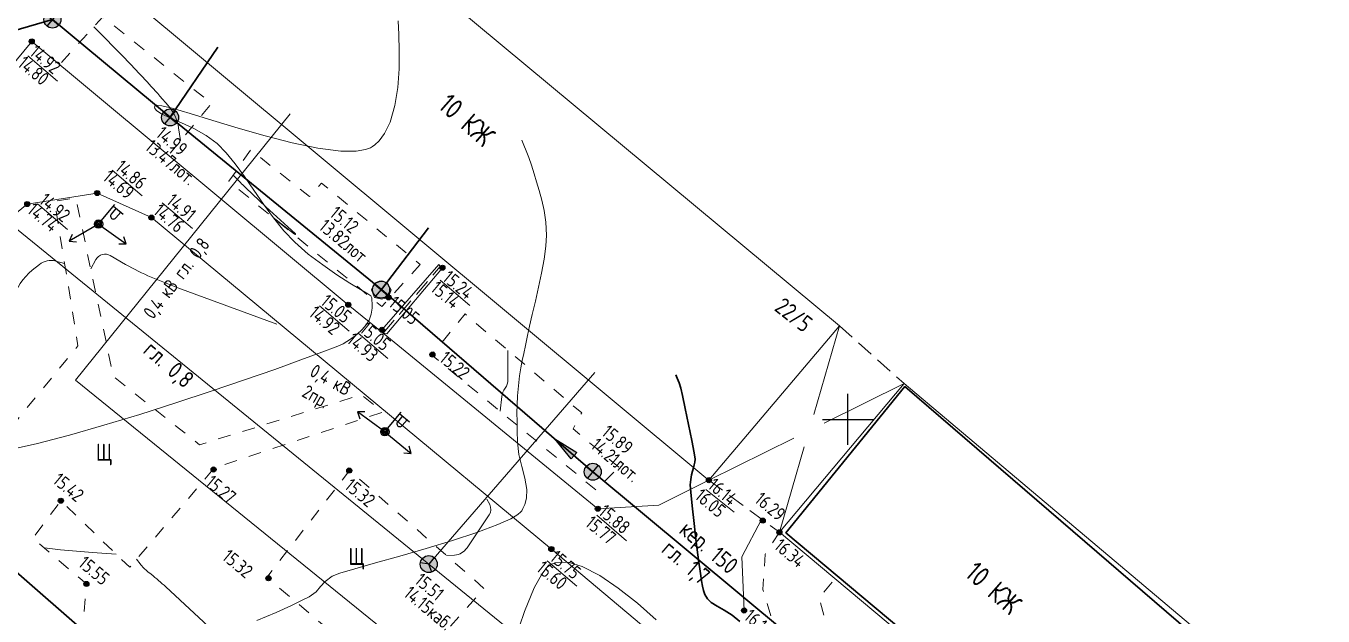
# Model space of a CAD drawing. Header units: metres. Extents: x 2491 to 4492, y 1184 to 2058.
# Drawn here: x 2693.6 to 2770, y 1894.7 to 1929.5 of the extents above; entities that cross this region are included whole.
import ezdxf

# ---------------------------------------------------------------- set-up
doc = ezdxf.new("R2010")
doc.units = ezdxf.units.M
doc.linetypes.add('g5_01_5x1_5', pattern=[1.5, 0.75, -0.75])
doc.linetypes.add('g5_02x1', pattern=[1.5, 1, -0.5])
for name, color, linetype, transparency in [('02_Сетка', 7, 'Continuous', 0.6), ('03_Здания и строения', 7, 'Continuous', 0.6), ('05_Элементы зданий', 7, 'Continuous', 0.6), ('06_Инженерно-технические сооружения', 7, 'Continuous', 0.6), ('07_Объекты электропередачи', 7, 'Continuous', 0.6), ('10_Границы покрытий и угодий', 7, 'Continuous', 0.6), ('11_Гидрография', 7, 'Continuous', 0.6), ('19_Горизонтали', 7, 'Continuous', 0.6), ('30_Канализация', 7, 'Continuous', 0.6), ('33_Газопровод', 7, 'Continuous', 0.6), ('35_Телефон', 7, 'Continuous', 0.6), ('37_Кабель низкого напряжения', 7, 'Continuous', 0.6), ('44_Крышки колодцев', 7, 'Continuous', 0.6), ('61_Отметки высоты поверхности', 7, 'Continuous', 0.6)]:
    doc.layers.add(name, color=color, linetype=linetype, transparency=transparency)
doc.layers.add('Сети_Горизонтали.Вспомогательные', color=1, linetype='Continuous', lineweight=9)
doc.layers.add('Сети_Горизонтали.Основные', color=1, linetype='Continuous', lineweight=30)
doc.styles.add('LIKE11', font='GOST_0.TTF')
doc.styles.add('LIKE14', font='GOST_0.TTF')
doc.styles.add('LIKE17', font='GOST_0.TTF')
doc.styles.add('LIKE32', font='GOST_0.TTF')
doc.styles.add('LIKE36', font='GOST_0.TTF')
doc.styles.add('Line_GUGK', font='GOST_0.TTF')
doc.linetypes.add('g5_119_3', pattern='A,4,-1,[31,GUGK_2005.shx,S=0.1,R=0,X=0,Y=0],4,[31,GUGK_2005.shx,S=0.1,R=180,X=0,Y=0],-1', length=10)
doc.linetypes.add('g5_121_g', pattern='A,4,-0.4,["Г",Line_GUGK,S=1,R=0,X=0,Y=-0.5],-1.2,12', length=17.6)
doc.linetypes.add('g5_122_k', pattern='A,1,-1,1.5,-0.4,["К",Line_GUGK,S=1,R=0,X=0,Y=-0.5],-1.5,1.5,-1,4,-1,4,-1,3', length=20.9)
doc.linetypes.add('g5_133_t', pattern='A,2,[27,GUGK_2005.shx,S=0.4,R=0,X=0,Y=0],2,-1,2,[27,GUGK_2005.shx,S=0.4,R=0,X=0,Y=0],2,-1,2,[27,GUGK_2005.shx,S=0.4,R=0,X=0,Y=0],2,-0.1,["V",Line_GUGK,S=1,R=0,X=0,Y=-0.5],-1', length=15.1)

# ---------------------------------------------------------------- blocks, each defined once
blk = doc.blocks.new('g5_115_1')
at = {"color": 0}
for points in [[(0, 0), (2, 0)], [(1.647, -0.252), (2, 0), (1.647, 0.252)]]:
    blk.add_lwpolyline(points, dxfattribs=at)
blk = doc.blocks.new('g5_330')
blk.add_hatch(color=0).paths.add_polyline_path([(0.15, 0, 1), (-0.15, 0, 1)])
at = {"color": 0}
blk.add_circle((0, 0), 0.15, dxfattribs=at)
blk = doc.blocks.new('g5_110_1c')
h = blk.add_hatch(color=255)
edge = h.paths.add_edge_path()
edge.add_arc((0, 0), 0.212, 0, 360)
edge = h.paths.add_edge_path(flags=16)
edge.add_arc((0, 0), 0.0975, 0, 360)
h = blk.add_hatch(color=0)
edge = h.paths.add_edge_path()
edge.add_arc((0, 0), 0.06, 0, 360)
at = {"color": 0}
for p, q in [((0, 0.25), (0, 1.5)), ((0, 1.375), (0.75, 1.375))]:
    blk.add_line(p, q, dxfattribs=at)
blk.add_lwpolyline([(0.2, 1.375), (0.2, 0.932, 1.040016), (0.55, 0.932), (0.55, 1.375)], format="xyb", dxfattribs=at)
for radius in [0.25, 0.06]:
    blk.add_circle((0, 0), radius, dxfattribs=at)
blk = doc.blocks.new('g5_117kb')
h = blk.add_hatch(color=255)
h.paths.add_polyline_path([(0.037, 0.037), (0.461, 0.037, 0.367426), (0.037, 0.461)])
h.paths.add_polyline_path([(-0.038, 0.461, 0.367426), (-0.461, 0.037), (-0.038, 0.037)])
h.paths.add_polyline_path([(-0.038, -0.038), (-0.461, -0.038, 0.367426), (-0.038, -0.461)])
h.paths.add_polyline_path([(0.037, -0.461, 0.367426), (0.461, -0.038), (0.037, -0.038)])
at = {"color": 0}
for points in [[(-0.5, 0), (0.5, 0)], [(0, 0.5), (0, -0.5)]]:
    blk.add_lwpolyline(points, dxfattribs=at)
blk.add_circle((0, 0), 0.5, dxfattribs=at)
blk = doc.blocks.new('g5_122_3')
blk.add_hatch(color=0).paths.add_polyline_path([(0, -0.25), (0, 0.25), (1.5, 0)])
at = {"color": 0}
blk.add_lwpolyline([(0, -0.25), (0, 0.25), (1.5, 0), (0, -0.25)], dxfattribs=at)
blk = doc.blocks.new('g5_117sv')
h = blk.add_hatch(color=255)
h.paths.add_polyline_path([(-0.038, 0.461, 0.390634), (-0.463, 0, 0.11106), (-0.418, -0.198), (-0.038, 0.022)])
h.paths.add_polyline_path([(0.037, 0.022), (0.418, -0.198, 0.11106), (0.463, 0, 0.390634), (0.037, 0.461)])
h.paths.add_polyline_path([(-0.38, -0.263, 0.524447), (0.38, -0.263), (0, -0.043)])
at = {"color": 0}
for points in [[(0, 0.5), (0, 0)], [(0, 0), (-0.433, -0.25)], [(0.433, -0.25), (0, 0)]]:
    blk.add_lwpolyline(points, dxfattribs=at)
blk.add_circle((0, 0), 0.5, dxfattribs=at)
blk = doc.blocks.new('g5_012')
at = {"color": 92}
for points in [[(0, -1.5), (0, 1.5)], [(-1.5, 0), (1.5, 0)]]:
    blk.add_lwpolyline(points, dxfattribs=at)

msp = doc.modelspace()

# ---------------------------------------------------------------- linework, layer by layer
at = {"layer": '03_Здания и строения', "color": 7, "linetype": 'Continuous', "lineweight": 20, "flags": 128}
for points in [[(2688.129, 1940.842), (2692.093, 1945.573), (2690.895, 1946.568), (2694.565, 1950.849), (2741.548, 1911.77), (2733.844, 1902.679), (2733.777, 1902.727), (2693.129, 1936.588), (2688.129, 1940.842)], [(2737.995, 1899.606), (2765.31, 1876.744), (2747.461, 1854.08), (2755.957, 1847.145), (2779.224, 1874.998), (2775.062, 1878.6), (2774.187, 1877.572), (2767.662, 1883.078), (2770.852, 1886.88), (2745.358, 1908.377), (2737.995, 1899.606)]]:
    msp.add_lwpolyline(points, dxfattribs=at)
at = {"layer": '05_Элементы зданий', "color": 7, "linetype": 'Continuous', "lineweight": 20, "flags": 128}
for points, elevation in [([(2740.026, 1906.559), (2741.548, 1911.77)], 16.336), ([(2740.642, 1906.043), (2745.358, 1908.377)], 16.047), ([(2733.844, 1902.679), (2738.849, 1905.156)], 16.047), ([(2737.995, 1899.606), (2739.465, 1904.639)], 16.336)]:
    msp.add_lwpolyline(points, dxfattribs=dict(at, elevation=elevation))
at = {"layer": '05_Элементы зданий', "color": 7, "linetype": 'g5_02x1', "lineweight": 20, "flags": 128}
for points in [[(2741.548, 1911.77), (2745.358, 1908.377)], [(2733.844, 1902.679), (2737.995, 1899.606)]]:
    msp.add_lwpolyline(points, dxfattribs=at)
at = {"layer": '06_Инженерно-технические сооружения', "color": 7, "linetype": 'Continuous', "lineweight": 20, "flags": 128}
for points in [[(2714.643, 1911.352), (2714.561, 1911.544), (2717.919, 1915.398), (2718.007, 1915.278), (2718.129, 1915.206), (2714.845, 1911.312), (2714.643, 1911.352)], [(2715.114, 1913.897), (2714.883, 1914.317), (2714.551, 1914.434), (2714.101, 1914.263), (2713.957, 1913.894), (2714.125, 1913.458), (2714.55, 1913.355), (2714.955, 1913.46), (2715.114, 1913.897)]]:
    msp.add_lwpolyline(points, dxfattribs=at)
at = {"layer": '10_Границы покрытий и угодий', "color": 7, "linetype": 'Continuous', "lineweight": 20, "flags": 128}
for points in [[(2671.179, 1935.908), (2669.869, 1933.891), (2669.827, 1931.475), (2671.173, 1929.234), (2680.123, 1921.567), (2684.132, 1919.688), (2688.268, 1921.718), (2693.923, 1928.547)], [(2693.923, 1928.547), (2712.584, 1913.023), (2714.643, 1911.352), (2727.293, 1900.998), (2730.886, 1901.199), (2733.844, 1902.679)], [(2658.796, 1923.219), (2662.381, 1925.39), (2665.93, 1925.898), (2667.774, 1925.358), (2685.695, 1910.256), (2690.905, 1916.73), (2693.657, 1918.958), (2697.779, 1919.605), (2700.978, 1918.156), (2714.327, 1907.094), (2724.552, 1898.622), (2745.774, 1880.767), (2747.179, 1878.501), (2747.496, 1875.465), (2746.48, 1872.641)], [(2736.931, 1900.356), (2735.779, 1898.171), (2735.91, 1894.999)]]:
    msp.add_lwpolyline(points, dxfattribs=at)
at = {"layer": '10_Границы покрытий и угодий', "color": 7, "linetype": 'g5_01_5x1_5', "lineweight": 20, "flags": 128}
for points in [[(2695.672, 1927.304), (2698.11, 1930), (2704.522, 1924.881), (2702.076, 1921.953)], [(2716.826, 1915.392), (2714.555, 1912.911), (2705.546, 1920.297), (2706.831, 1922.158), (2710.301, 1919.396), (2711.01, 1920.194), (2716.826, 1915.392)], [(2678.769, 1891.119), (2678.769, 1891.119), (2680.292, 1899.048), (2688.233, 1902.055), (2689.414, 1902.631), (2690.846, 1903.538), (2696.649, 1910.6), (2695.267, 1919.112), (2696.517, 1919.315), (2698.735, 1908.792), (2703.811, 1904.766), (2713.36, 1907.722), (2714.6, 1906.688), (2704.687, 1903.402), (2699.7, 1897.546), (2695.639, 1901.467), (2693.994, 1899.261), (2697.144, 1896.566), (2696.409, 1887.009), (2698.692, 1885.217)], [(2728.53, 1903.439), (2725.833, 1905.704), (2726.345, 1906.649), (2719.466, 1912.477), (2717.497, 1910.062), (2727.185, 1902.107), (2728.53, 1903.439)], [(2745.562, 1880.677), (2743.2, 1877.632), (2737.47, 1882.432), (2738.237, 1883.746), (2727.258, 1893.301), (2722.217, 1886.685), (2716.493, 1891.7), (2720.589, 1896.294), (2712.66, 1903.252), (2707.777, 1896.951), (2725.753, 1881.767), (2742.062, 1868.503)], [(2737.995, 1899.606), (2737.16, 1898.328), (2737.01, 1896.243), (2737.612, 1894.332), (2738.376, 1893.407), (2739.941, 1892.063), (2741.004, 1893.245), (2740.34, 1895.755), (2741.269, 1896.866)]]:
    msp.add_lwpolyline(points, dxfattribs=at)
at = {"layer": '11_Гидрография', "color": 92, "linetype": 'g5_02x1', "lineweight": 20, "flags": 128}
msp.add_lwpolyline([(2714.643, 1911.352), (2718.007, 1915.278)], dxfattribs=at)
at = {"layer": '19_Горизонтали', "color": 32, "linetype": 'Continuous', "lineweight": 20, "flags": 128}
for points, elevation in [([(2697.577, 1929.411), (2699.421, 1927.533, -0.013964), (2701.472, 1925.325), (2701.966, 1924.762, -0.142997), (2702.581, 1923.444), (2702.696, 1922.695)], 15), ([(2708.153, 1918.16), (2709.419, 1917.173, 0.974063), (2709.459, 1917.221), (2709.459, 1917.221, -0.011471), (2707.716, 1918.803), (2706.551, 1919.911, -0.009117), (2706.046, 1920.409), (2705.798, 1920.662)], 15), ([(2695.862, 1915.446), (2695.333, 1915.594, 0.242745), (2694.376, 1915.398), (2693.955, 1915.057, 0.157544), (2692.818, 1913.32), (2692.564, 1912.388, -0.2124), (2690.186, 1909.479), (2687.58, 1908.165, -0.043372), (2687.078, 1907.964), (2687.078, 1907.964, -0.08596), (2686.548, 1907.899), (2682.778, 1908.086)], 15), ([(2697.396, 1915.144), (2697.704, 1915.687, -0.415835), (2698.554, 1915.919), (2699.459, 1915.399, 0.028944), (2700.964, 1914.646), (2700.964, 1914.646, 0.013549), (2702.529, 1914.023), (2708.368, 1911.879)], 15), ([(2721.996, 1910.334), (2721.992, 1908.604, -0.157161), (2721.83, 1908.104), (2721.83, 1908.104, 0.12991), (2721.639, 1907.607), (2721.544, 1906.739)], 15.5), ([(2720.758, 1901.56), (2720.921, 1901.245, -0.273202), (2720.886, 1900.635), (2719.583, 1898.692, -0.231433), (2718.849, 1898.267), (2718.379, 1898.234)], 15.5), ([(2694.67, 1898.683), (2695.613, 1898.581, 0.010065), (2697.504, 1898.414), (2698.899, 1898.319)], 15.5), ([(2700.101, 1898.017), (2700.306, 1897.752, 0.061716), (2700.774, 1897.279), (2700.961, 1897.131, -0.020418), (2701.832, 1896.384), (2704.886, 1893.543, 0.118857), (2705.279, 1893.322), (2705.502, 1893.259)], 15.5)]:
    msp.add_lwpolyline(points, format="xyb", dxfattribs=dict(at, elevation=elevation))
at = {"layer": '30_Канализация', "color": 12, "linetype": 'g5_122_k', "lineweight": 30, "flags": 128}
for points in [[(2656.538, 1866.179), (2659.526, 1870.089), (2650.095, 1878.437), (2655.308, 1886.527), (2665.239, 1898.583), (2674.321, 1911.158), (2675.361, 1912.684), (2679.173, 1916.236), (2681.025, 1918.091), (2691.359, 1928.733), (2695.139, 1929.831), (2702.081, 1924.072), (2714.541, 1913.921), (2726.996, 1903.173), (2744.335, 1888.751), (2756.73, 1878.662), (2759.877, 1882.381)], [(2702.081, 1924.072), (2704.9, 1928.201)], [(2714.541, 1913.921), (2717.303, 1917.563)], [(2675.361, 1912.684), (2706.897, 1885.137), (2726.577, 1869.579), (2721.732, 1864.5), (2752.843, 1837.961), (2757.485, 1834.508)]]:
    msp.add_lwpolyline(points, dxfattribs=at)
at = {"layer": '33_Газопровод', "color": 132, "linetype": 'g5_121_g', "lineweight": 30, "flags": 128}
msp.add_lwpolyline([(2747.135, 1853.679), (2747.461, 1854.08), (2765.498, 1876.851), (2738.377, 1899.581), (2745.399, 1908.197), (2770.002, 1887.009), (2766.939, 1883.08), (2774.288, 1876.904), (2780.945, 1885.02)], dxfattribs=at)
at = {"layer": '35_Телефон', "color": 6, "linetype": 'g5_133_t', "lineweight": 20, "flags": 128}
for points in [[(2671.711, 1912.407), (2676.288, 1909.053), (2687.429, 1922.026), (2717.327, 1897.732), (2727.122, 1909.029)], [(2717.327, 1897.732), (2733.348, 1884.718), (2698.664, 1842.789), (2687.456, 1830.004), (2676.277, 1833.712)]]:
    msp.add_lwpolyline(points, dxfattribs=at)
at = {"layer": '37_Кабель низкого напряжения', "color": 1, "linetype": 'g5_119_3', "lineweight": 20, "flags": 128}
msp.add_lwpolyline([(2709.163, 1924.267), (2696.502, 1908.58), (2737.612, 1875.269), (2688.064, 1814.474), (2693.037, 1810.512)], dxfattribs=at)
at = {"layer": '61_Отметки высоты поверхности', "color": 7, "linetype": 'Continuous', "lineweight": 5, "flags": 128}
for points in [[(2693.697, 1927.702), (2695.446, 1926.206)], [(2698.658, 1920.964), (2700.428, 1919.448)], [(2694.268, 1918.975), (2696.039, 1917.46)], [(2701.619, 1919.033), (2703.39, 1917.517)], [(2717.999, 1914.47), (2719.748, 1912.975)], [(2710.891, 1912.954), (2712.64, 1911.459)], [(2713.174, 1911.345), (2714.923, 1909.849)], [(2733.652, 1902.125), (2735.333, 1900.798)], [(2727.225, 1900.609), (2728.974, 1899.114)], [(2724.305, 1897.922), (2726.055, 1896.426)]]:
    msp.add_lwpolyline(points, dxfattribs=at)
at = {"layer": 'Сети_Горизонтали.Вспомогательные', "color": 42, "linetype": 'Continuous', "lineweight": 9, "flags": 128}
for points, elevation in [([(2692.598, 1904.467), (2694.268, 1904.845), (2696.151, 1905.338), (2698.181, 1905.919), (2700.292, 1906.561), (2702.42, 1907.238), (2704.499, 1907.924), (2706.464, 1908.592), (2708.248, 1909.214), (2709.787, 1909.766), (2711.015, 1910.219), (2711.867, 1910.548), (2712.276, 1910.726), (2712.713, 1910.995), (2713.087, 1911.274), (2713.395, 1911.556), (2713.637, 1911.835), (2713.812, 1912.104), (2713.937, 1912.458), (2713.985, 1912.817), (2713.988, 1913.114), (2713.98, 1913.278), (2713.967, 1913.421), (2713.918, 1913.548), (2713.744, 1913.661), (2713.311, 1913.918), (2712.679, 1914.301), (2711.913, 1914.79), (2711.074, 1915.366), (2710.225, 1916.01), (2709.428, 1916.703), (2708.786, 1917.378), (2708.172, 1918.138), (2707.581, 1918.947), (2707.01, 1919.771), (2706.455, 1920.575), (2705.913, 1921.325), (2705.379, 1921.986), (2704.851, 1922.524), (2704.195, 1923.008), (2703.473, 1923.41), (2702.752, 1923.746), (2702.096, 1924.03), (2701.571, 1924.279), (2701.289, 1924.462), (2701.18, 1924.597), (2701.165, 1924.687), (2701.175, 1924.732), (2701.197, 1924.756), (2701.298, 1924.777), (2701.586, 1924.745), (2702.197, 1924.601), (2703.264, 1924.293), (2704.59, 1923.887), (2706.089, 1923.431), (2707.679, 1922.974), (2709.273, 1922.563), (2710.788, 1922.248), (2712.138, 1922.075), (2713.044, 1922.073), (2713.593, 1922.166), (2713.886, 1922.279), (2714.009, 1922.352), (2714.146, 1922.454), (2714.395, 1922.688), (2714.715, 1923.111), (2715.048, 1923.786), (2715.335, 1924.763), (2715.503, 1925.83), (2715.579, 1926.925), (2715.59, 1927.985), (2715.564, 1928.949), (2715.528, 1929.752)], 15), ([(2707.198, 1894.406), (2708.322, 1894.879), (2709.241, 1895.295), (2709.909, 1895.617), (2710.279, 1895.809), (2710.683, 1896.103), (2710.954, 1896.407), (2711.225, 1896.714), (2711.626, 1897.018), (2712.082, 1897.191), (2712.973, 1897.459), (2714.19, 1897.804), (2715.625, 1898.208), (2717.172, 1898.653), (2718.722, 1899.123), (2720.168, 1899.598), (2721.402, 1900.061), (2722.165, 1900.411), (2722.569, 1900.656), (2722.746, 1900.809), (2722.805, 1900.881), (2722.878, 1901.001), (2722.992, 1901.243), (2723.087, 1901.616), (2723.102, 1902.128), (2722.993, 1902.791), (2722.815, 1903.478), (2722.645, 1904.188), (2722.561, 1904.918), (2722.544, 1905.586), (2722.531, 1906.145), (2722.527, 1906.643), (2722.536, 1907.128), (2722.563, 1907.648), (2722.615, 1908.251), (2722.683, 1908.837), (2722.758, 1909.312), (2722.842, 1909.73), (2722.934, 1910.148), (2723.037, 1910.62), (2723.152, 1911.202), (2723.27, 1911.767), (2723.429, 1912.455), (2723.613, 1913.229), (2723.803, 1914.054), (2723.98, 1914.893), (2724.129, 1915.709), (2724.229, 1916.466), (2724.264, 1917.127), (2724.225, 1917.889), (2724.13, 1918.576), (2723.996, 1919.195), (2723.842, 1919.757), (2723.685, 1920.267), (2723.544, 1920.736), (2723.386, 1921.246), (2723.223, 1921.696), (2723.067, 1922.09), (2722.926, 1922.43), (2722.812, 1922.719)], 15.5), ([(2730.735, 1894.453), (2729.622, 1895.43), (2728.499, 1896.321), (2727.403, 1897.062), (2726.367, 1897.59), (2725.604, 1897.818), (2725.083, 1897.853), (2724.763, 1897.805), (2724.612, 1897.758), (2724.513, 1897.71), (2724.309, 1897.547), (2723.991, 1897.144), (2723.549, 1896.336), (2722.973, 1894.947), (2722.384, 1893.203)], 15.5)]:
    msp.add_lwpolyline(points, dxfattribs=dict(at, elevation=elevation))
at = {"layer": 'Сети_Горизонтали.Основные', "color": 40, "linetype": 'Continuous', "lineweight": 30, "elevation": 16, "flags": 128}
msp.add_lwpolyline([(2735.672, 1894.352), (2735.204, 1894.72), (2734.743, 1895.013), (2734.324, 1895.256), (2733.981, 1895.473), (2733.748, 1895.689), (2733.592, 1895.944), (2733.512, 1896.177), (2733.465, 1896.428), (2733.407, 1896.742), (2733.336, 1897.182), (2733.227, 1897.993), (2733.096, 1899.025), (2732.964, 1900.131), (2732.848, 1901.16), (2732.768, 1901.965), (2732.741, 1902.396), (2732.77, 1902.714), (2732.823, 1902.988), (2732.881, 1903.221), (2732.926, 1903.411), (2732.969, 1903.593), (2733.006, 1903.738), (2733.021, 1903.92), (2732.966, 1904.283), (2732.827, 1905.023), (2732.642, 1905.958), (2732.449, 1906.904), (2732.284, 1907.679), (2732.187, 1908.098), (2732.08, 1908.427), (2731.976, 1908.691), (2731.893, 1908.896)], dxfattribs=at)

# ---------------------------------------------------------------- block references
at = {"layer": '02_Сетка', "color": 92, "linetype": 'Continuous', "lineweight": 15, "ltscale": 0.5}
msp.add_blockref('g5_012', (2742.029, 1906.265), dxfattribs=at)
at = {"layer": '07_Объекты электропередачи', "color": 7, "linetype": 'Continuous', "lineweight": 20}
for name, p, rotation in [('g5_110_1c', (2697.862, 1917.779, 14.961), 320.1837874390728), ('g5_115_1', (2697.862, 1917.779, 14.961), 210.2301763886227), ('g5_115_1', (2697.862, 1917.779, 14.961), 324.0491180762538), ('g5_115_1', (2714.743, 1905.537, 15.026), 144.0491130672975), ('g5_110_1c', (2714.743, 1905.537, 15.026), 320.1837874390728), ('g5_115_1', (2714.743, 1905.537, 15.026), 320.3380577341324)]:
    msp.add_blockref(name, p, dxfattribs=dict(at, rotation=rotation))
at = {"layer": '30_Канализация', "color": 7, "linetype": 'Continuous', "lineweight": 20, "rotation": 139.2083940779693}
msp.add_blockref('g5_122_3', (2725.886, 1904.131), dxfattribs=at)
at = {"layer": '44_Крышки колодцев', "color": 7, "linetype": 'Continuous', "lineweight": 20, "rotation": 320.1837874390728}
for name, p in [('g5_117kb', (2695.139, 1929.831, 14.965)), ('g5_117kb', (2702.078, 1924.063, 14.987)), ('g5_117kb', (2714.514, 1913.912, 15.12)), ('g5_117kb', (2726.996, 1903.173, 15.887)), ('g5_117sv', (2717.327, 1897.732, 15.511))]:
    msp.add_blockref(name, p, dxfattribs=at)
at = {"layer": '61_Отметки высоты поверхности', "color": 7, "linetype": 'Continuous', "lineweight": 20, "rotation": 320.1837874390728}
for p in [(2693.923, 1928.547, 14.8), (2697.779, 1919.605, 14.689), (2693.657, 1918.958, 14.741), (2700.978, 1918.156, 14.764), (2718.129, 1915.206, 15.243), (2712.584, 1913.023, 14.923), (2714.959, 1913.457, 15.054), (2714.561, 1911.544, 15.047), (2717.543, 1910.08), (2704.643, 1903.308), (2712.643, 1903.248), (2733.844, 1902.679, 16.047), (2695.639, 1901.467), (2727.293, 1900.998, 15.768), (2737.014, 1900.298, 16.287), (2737.995, 1899.606, 16.336), (2724.552, 1898.622, 15.596), (2707.88, 1896.897), (2697.144, 1896.566), (2735.91, 1894.999, 16.095)]:
    msp.add_blockref('g5_330', p, dxfattribs=at)

# ---------------------------------------------------------------- texts
at = {"color": 7, "linetype": 'Continuous', "lineweight": 15, "ltscale": 0.5, "style": 'LIKE11'}
for s, p in [('14.99', (2701.181, 1922.987)), ('13.47лот.', (2700.541, 1922.219)), ('15.12', (2711.426, 1918.287)), ('13.82лот', (2710.786, 1917.519)), ('15.89', (2727.451, 1905.387)), ('14.21лот.', (2726.811, 1904.619)), ('15.51', (2716.431, 1896.656)), ('14.15каб.', (2715.79, 1895.888))]:
    msp.add_text(s, height=0.8, rotation=320.18378, dxfattribs=at).set_placement(p)
at = {"layer": '03_Здания и строения', "color": 7, "linetype": 'Continuous', "lineweight": 15}
for s, height, rotation, style, p in [('10 КЖ', 1.2, 318.54237, 'LIKE14', (2717.809, 1924.658)), ('22/5', 1, 321.95485, 'LIKE36', (2737.64, 1912.729)), ('10 КЖ', 1.2, 318.54237, 'LIKE14', (2748.861, 1897.073))]:
    msp.add_text(s, height=height, rotation=rotation, dxfattribs=dict(at, style=style)).set_placement(p)
at = {"layer": '07_Объекты электропередачи', "color": 7, "linetype": 'Continuous', "lineweight": 15, "style": 'LIKE11'}
for s, p in [('0,4 кВ', (2710.248, 1908.867)), ('2пр.', (2709.787, 1907.651))]:
    msp.add_text(s, height=0.8, rotation=330.67943, dxfattribs=at).set_placement(p)
at = {"layer": '10_Границы покрытий и угодий', "color": 7, "linetype": 'Continuous', "lineweight": 15, "style": 'LIKE11'}
for p in [(2697.706, 1903.828), (2712.59, 1897.686)]:
    msp.add_text('Щ', height=1, dxfattribs=at).set_placement(p)
at = {"layer": '30_Канализация', "color": 12, "linetype": 'Continuous', "lineweight": 15, "style": 'LIKE32'}
for s, p in [('кер. 150', (2732.022, 1899.622)), ('гл. 1,7', (2730.975, 1898.483))]:
    msp.add_text(s, height=1, rotation=319.63255, dxfattribs=at).set_placement(p)
at = {"layer": '35_Телефон', "color": 6, "linetype": 'Continuous', "lineweight": 15, "style": 'LIKE32'}
msp.add_text('гл. 0,8', height=1, rotation=318.77394, dxfattribs=at).set_placement((2700.426, 1910.23))
at = {"layer": '37_Кабель низкого напряжения', "color": 1, "linetype": 'Continuous', "lineweight": 15, "style": 'LIKE32'}
msp.add_text('0,4 кВ гл. 0,8', height=0.8, rotation=52.7486, dxfattribs=at).set_placement((2701.07, 1912.11))
at = {"layer": '61_Отметки высоты поверхности', "color": 7, "linetype": 'Continuous', "lineweight": 15, "ltscale": 0.5, "style": 'LIKE17'}
for s, p in [('14.92', (2693.734, 1927.784)), ('14.80', (2693.032, 1927.131)), ('14.69', (2698.047, 1920.424)), ('14.86', (2698.781, 1921.009)), ('14.92', (2694.295, 1919.058)), ('14.91', (2701.797, 1919.026)), ('14.74', (2693.593, 1918.49)), ('14.76', (2701.03, 1918.432)), ('15.24', (2718.078, 1914.496)), ('15.14', (2717.373, 1913.877)), ('15.05', (2710.887, 1913.088)), ('15.05', (2714.895, 1912.99)), ('14.92', (2710.192, 1912.414)), ('15.05', (2713.197, 1911.455)), ('14.93', (2712.44, 1910.828)), ('15.22', (2717.891, 1909.738)), ('15.42', (2695.1, 1902.561, -14.745)), ('15.27', (2704.104, 1902.428, -14.745)), ('15.32', (2712.3, 1902.232, -14.745)), ('16.14', (2733.713, 1902.26)), ('16.05', (2732.944, 1901.63)), ('16.29', (2736.472, 1901.429)), ('15.88', (2727.272, 1900.702)), ('15.77', (2726.487, 1900.032)), ('16.34', (2737.621, 1898.69)), ('15.55', (2696.605, 1897.66, -14.745)), ('15.32', (2705.084, 1898.052, -14.745)), ('15.60', (2723.611, 1897.378)), ('15.75', (2724.403, 1898.003)), ('16.10', (2735.846, 1894.532))]:
    msp.add_text(s, height=0.8, rotation=320.18378, dxfattribs=at).set_placement(p)

doc.saveas('drawing.dxf')
